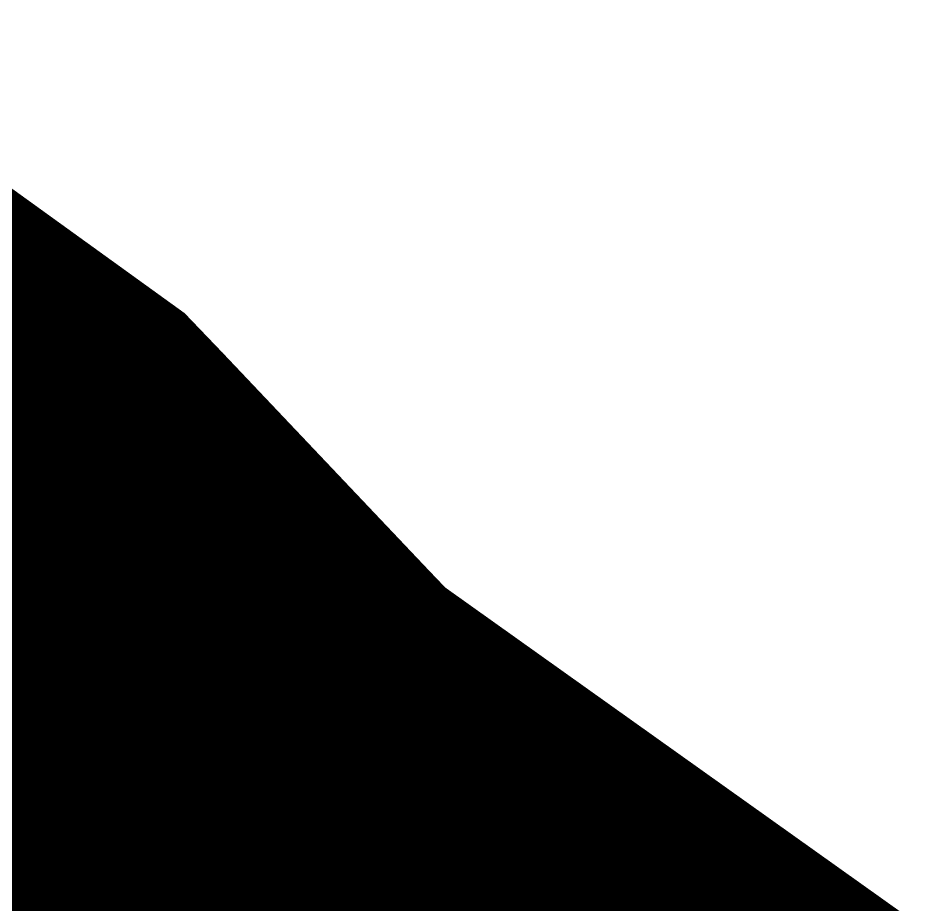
# Model space of a CAD drawing. Header units: metres. Extents: x 729569 to 733474, y 1423763 to 1426173.
# Drawn here: x 731705.1 to 731951.4, y 1425326.5 to 1425566.4 of the extents above; entities that cross this region are included whole.
import ezdxf

# ---------------------------------------------------------------- set-up
doc = ezdxf.new("R2010")
doc.units = ezdxf.units.M
for name, color, linetype in [('GREEN_AREA', 7, 'Continuous'), ('PARCEL_BORDER', 7, 'Continuous'), ('PARCEL_L', 7, 'Continuous'), ('ROADS_LOCAL', 7, 'Continuous')]:
    doc.layers.add(name, color=color, linetype=linetype)

msp = doc.modelspace()

# ---------------------------------------------------------------- hatches: boundary and pattern name
at = {"layer": 'GREEN_AREA', "true_color": 0x96c896}
h = msp.add_hatch(dxfattribs=at)
h.set_pattern_fill('SOLID')
h.paths.add_polyline_path([(731652.05, 1425541.56), (731652.49, 1425541.31), (731652.95, 1425541.1), (731653.42, 1425540.95), (731653.91, 1425540.83), (731654.41, 1425540.77), (731654.91, 1425540.76), (731673.68, 1425541.32), (731749.9, 1425486.44), (731760.26, 1425475.53), (731612.33, 1425562.26), (731563.66, 1425479.26), (731562.78, 1425479.77), (731613.57, 1425566.4), (731652.05, 1425541.56)])
at = {"layer": 'PARCEL_L', "true_color": 0xffffc8}
h = msp.add_hatch(dxfattribs=at)
h.set_pattern_fill('SOLID')
h.paths.add_polyline_path([(731684.05, 1425520.21), (731755.77, 1425478.16), (731707.09, 1425395.15), (731635.38, 1425437.2), (731684.05, 1425520.21)])
h = msp.add_hatch(dxfattribs=at)
h.set_pattern_fill('SOLID')
h.paths.add_polyline_path([(731755.77, 1425478.16), (731760.26, 1425475.53), (731816.1, 1425416.69), (731778.81, 1425353.1), (731707.09, 1425395.15), (731755.77, 1425478.16)])
h = msp.add_hatch(dxfattribs=at)
h.set_pattern_fill('SOLID')
h.paths.add_polyline_path([(731816.1, 1425416.69), (731820.03, 1425412.54), (731820.38, 1425412.2), (731820.76, 1425411.91), (731883.47, 1425367.22), (731850.53, 1425311.05), (731778.81, 1425353.1), (731816.1, 1425416.69)])
h = msp.add_hatch(dxfattribs=at)
h.set_pattern_fill('SOLID')
h.paths.add_polyline_path([(731738.32, 1425284.04), (731666.6, 1425326.09), (731703.05, 1425388.25), (731774.77, 1425346.2), (731738.32, 1425284.04)])
h = msp.add_hatch(dxfattribs=at)
h.set_pattern_fill('SOLID')
h.paths.add_polyline_path([(731883.47, 1425367.22), (731951.44, 1425318.77), (731922.25, 1425269), (731850.53, 1425311.05), (731883.47, 1425367.22)])
h = msp.add_hatch(dxfattribs=at)
h.set_pattern_fill('SOLID')
h.paths.add_polyline_path([(731810.04, 1425241.98), (731738.32, 1425284.04), (731774.77, 1425346.2), (731846.49, 1425304.15), (731810.04, 1425241.98)])
at = {"layer": 'ROADS_LOCAL', "true_color": 0xff00ff}
h = msp.add_hatch(dxfattribs=at)
h.set_pattern_fill('SOLID')
h.paths.add_polyline_path([(731558.73, 1425472.87), (731559.37, 1425473.97), (731559.56, 1425474.09), (731560.06, 1425474.51), (731560.51, 1425474.97), (731560.92, 1425475.48), (731561.27, 1425476.02), (731561.57, 1425476.59), (731561.81, 1425477.19), (731561.99, 1425477.82), (731562.11, 1425478.45), (731562.13, 1425478.68), (731562.78, 1425479.77), (731922.25, 1425269), (731921.61, 1425267.9), (731921.42, 1425267.77), (731920.92, 1425267.36), (731920.47, 1425266.9), (731920.07, 1425266.39), (731919.71, 1425265.85), (731919.41, 1425265.27), (731919.17, 1425264.67), (731918.99, 1425264.05), (731918.87, 1425263.42), (731918.85, 1425263.19), (731918.21, 1425262.09), (731558.73, 1425472.87)])

# ---------------------------------------------------------------- linework, layer by layer
at = {"layer": 'PARCEL_BORDER', "lineweight": 50, "true_color": 0x326432}
msp.add_lwpolyline([(731652.05, 1425541.56), (731652.49, 1425541.31), (731652.95, 1425541.1), (731653.42, 1425540.95), (731653.91, 1425540.83), (731654.41, 1425540.77), (731654.91, 1425540.76), (731673.68, 1425541.32), (731749.9, 1425486.44), (731760.26, 1425475.53), (731755.77, 1425478.16), (731684.05, 1425520.21), (731612.33, 1425562.26), (731563.66, 1425479.26), (731562.78, 1425479.77), (731613.57, 1425566.4), (731652.05, 1425541.56)], close=True, dxfattribs=at)
at = {"layer": 'PARCEL_BORDER', "lineweight": 50, "true_color": 0x323232}
for points in [[(731684.05, 1425520.21), (731755.77, 1425478.16), (731707.09, 1425395.15), (731635.38, 1425437.2), (731684.05, 1425520.21)], [(731755.77, 1425478.16), (731760.26, 1425475.53), (731816.1, 1425416.69), (731778.81, 1425353.1), (731707.09, 1425395.15), (731755.77, 1425478.16)], [(731816.1, 1425416.69), (731820.03, 1425412.54), (731820.38, 1425412.2), (731820.76, 1425411.91), (731883.47, 1425367.22), (731850.53, 1425311.05), (731778.81, 1425353.1), (731816.1, 1425416.69)], [(731738.32, 1425284.04), (731666.6, 1425326.09), (731703.05, 1425388.25), (731774.77, 1425346.2), (731738.32, 1425284.04)], [(731883.47, 1425367.22), (731951.44, 1425318.77), (731922.25, 1425269), (731850.53, 1425311.05), (731883.47, 1425367.22)], [(731810.04, 1425241.98), (731738.32, 1425284.04), (731774.77, 1425346.2), (731846.49, 1425304.15), (731810.04, 1425241.98)]]:
    msp.add_lwpolyline(points, close=True, dxfattribs=at)
at = {"layer": 'ROADS_LOCAL', "lineweight": 40, "true_color": 0xff00ff}
msp.add_lwpolyline([(731918.21, 1425262.09), (731558.73, 1425472.87), (731558.73, 1425472.87), (731559.37, 1425473.97), (731559.56, 1425474.09), (731560.06, 1425474.51), (731560.51, 1425474.97), (731560.92, 1425475.48), (731561.27, 1425476.02), (731561.57, 1425476.59), (731561.81, 1425477.19), (731561.99, 1425477.82), (731562.11, 1425478.45), (731562.13, 1425478.68), (731562.78, 1425479.77), (731922.25, 1425269)], dxfattribs=at)

doc.saveas('drawing.dxf')
